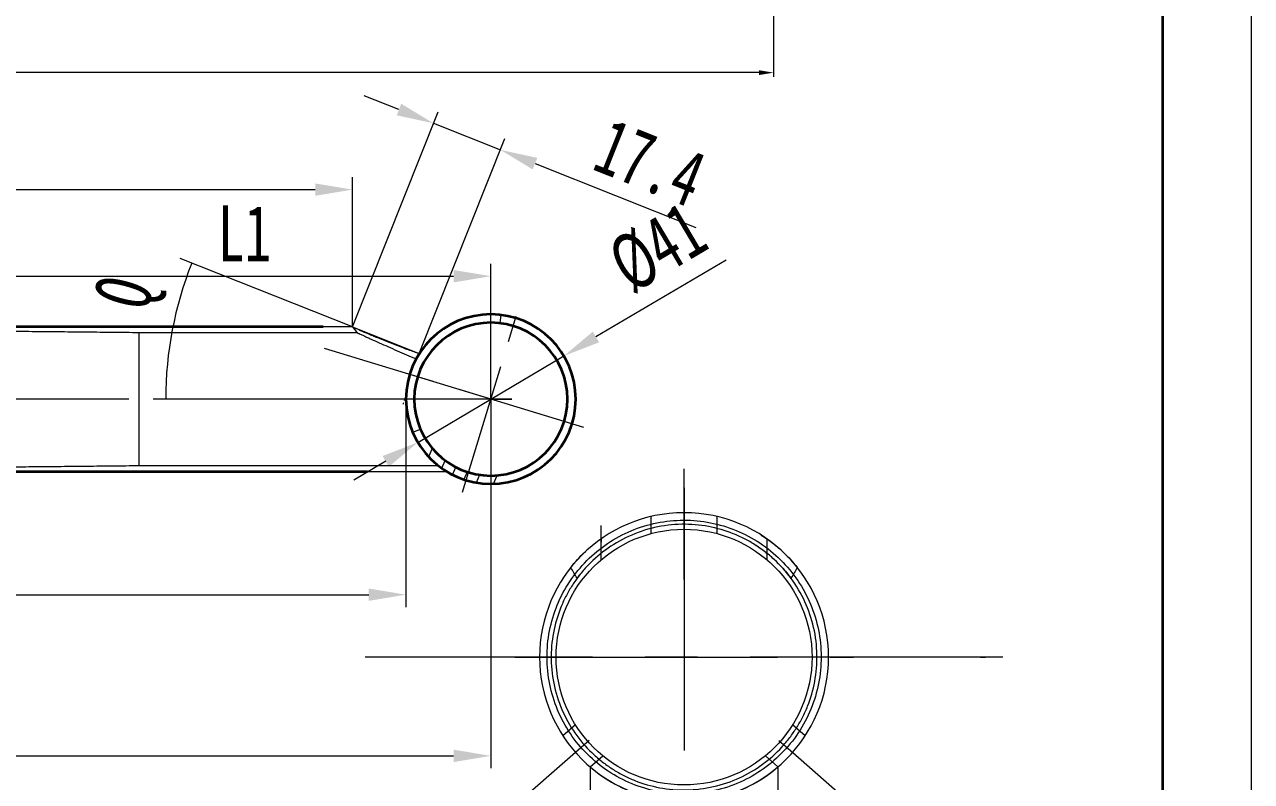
# Model space of a CAD drawing. Header units: millimetres. Extents: x 4148 to 5056, y 302 to 1586.
# Drawn here: x 4759.8 to 5056.1, y 755.2 to 938.1 of the extents above; entities that cross this region are included whole.
import ezdxf
from ezdxf.lldxf.tags import DXFTag

# ---------------------------------------------------------------- set-up
doc = ezdxf.new("R2010")
doc.units = ezdxf.units.MM
doc.linetypes.add('CENTER', pattern=[50.79999999999998, 31.75, -6.349999999999997, 6.349999999999997, -6.349999999999997])
doc.layers.get('Defpoints').update_dxf_attribs({"lineweight": 9})
doc.layers.add('1', color=7, linetype='Continuous', lineweight=5, true_color=0xffffff)
doc.layers.add('61', color=7, linetype='Continuous', true_color=0xffffff)
doc.layers.add('CON', color=2, linetype='Continuous', lineweight=35)
doc.layers.add('标注', color=3, linetype='Continuous', lineweight=9)
doc.styles.add('GB', font='', dxfattribs={"width": 0.7})
doc.styles.get("Standard").update_dxf_attribs({"font": 'SimSun.ttf'})
doc.styles.get('GB').set_extended_font_data('MingLiU')
tags = doc.linetypes.add('DASHED', pattern=[25.72, 12.86, -12.86]).pattern_tags.tags
tags[6:7] = [DXFTag(74, 4), DXFTag(75, 0), DXFTag(340, '0'), DXFTag(46, 0.0), DXFTag(50, 0.0), DXFTag(44, 0.0), DXFTag(45, 0.0)]
tags[4:5] = [DXFTag(74, 4), DXFTag(75, 0), DXFTag(340, '0'), DXFTag(46, 0.0), DXFTag(50, 0.0), DXFTag(44, 0.0), DXFTag(45, 0.0)]
doc.dimstyles.new('31', dxfattribs={"dimscale": 3, "dimtxt": 4.5, "dimasz": 3, "dimexe": 1, "dimexo": 0, "dimgap": 1, "dimtad": 1, "dimdec": 1, "dimdsep": 46, "dimtxsty": 'GB', "dimcen": 0, "dimclrd": 256, "dimclre": 256, "dimclrt": 256, "dimadec": 1, "dimazin": 0, "dimtp": 30, "dimtm": 30, "dimtfac": 1, "dimtdec": 1, "dimtmove": 0, "dimatfit": 3, "dimfxl": 1, "dimtolj": 1, "dimlwd": -1, "dimlwe": -1, "dimarcsym": 0})
doc.dimstyles.new('AM_ISO', dxfattribs={"dimtxt": 3.5, "dimasz": 3.5, "dimexe": 1, "dimexo": 1, "dimgap": 1.5, "dimtad": 1, "dimdsep": 46, "dimtxsty": 'Standard', "dimcen": 0, "dimclrd": 256, "dimclre": 256, "dimclrt": 3, "dimadec": 0, "dimazin": 2, "dimtp": 0.1, "dimtm": 0.1, "dimtfac": 0.71, "dimtmove": 0, "dimatfit": 3, "dimfxl": 1, "dimlwd": -1, "dimlwe": -1, "dimarcsym": 1})

# ---------------------------------------------------------------- blocks, each defined once
blk = doc.blocks.new('*D5')
at = {"layer": 'Defpoints', "color": 0, "transparency": 16777216}
for p in [(4467.395451714047, 830.1235944281351), (4851.895451714046, 830.1235944281348), (4851.895451714046, 800.3120264565238)]:
    blk.add_point(p, dxfattribs=at)
at = {"layer": '标注', "transparency": 16777216}
for p, q in [((4467.395451714047, 830.1235944281351), (4467.395451714047, 797.3120264565237)), ((4851.895451714046, 830.1235944281348), (4851.895451714046, 797.3120264565237)), ((4476.395451714047, 800.3120264565238), (4842.895451714047, 800.3120264565238))]:
    blk.add_line(p, q, dxfattribs=at)
for points in [[(4476.395451714047, 801.812026456524), (4476.395451714047, 798.812026456524), (4467.395451714047, 800.3120264565238)], [(4842.895451714047, 798.8120264565237), (4842.895451714047, 801.8120264565235), (4851.895451714046, 800.3120264565238)]]:
    blk.add_solid(points, dxfattribs=at)
at = {"layer": '标注', "transparency": 16777216, "insert": (4659.53931450857, 810.8272880844307), "char_height": 13.5, "attachment_point": 5, "style": 'GB'}
blk.add_mtext('\\A1;C3', dxfattribs=at)
blk = doc.blocks.new('*D11')
at = {"layer": 'Defpoints', "color": 0, "transparency": 16777216}
for p in [(4872.39545171405, 877.2972371675919), (4722.395451714048, 847.5735944281346), (4872.39545171405, 847.5735944281336)]:
    blk.add_point(p, dxfattribs=at)
at = {"layer": '标注', "transparency": 16777216}
for p, q in [((4722.395451714048, 847.5735944281346), (4722.395451714048, 880.2972371675929)), ((4872.39545171405, 847.5735944281336), (4872.39545171405, 880.297237167592)), ((4731.39545171405, 877.297237167593), (4863.39545171405, 877.297237167593))]:
    blk.add_line(p, q, dxfattribs=at)
for points in [[(4731.39545171405, 878.7972371675929), (4731.39545171405, 875.7972371675929), (4722.395451714048, 877.297237167593)], [(4863.39545171405, 875.797237167592), (4863.39545171405, 878.797237167592), (4872.39545171405, 877.2972371675919)]]:
    blk.add_solid(points, dxfattribs=at)
at = {"layer": '标注', "transparency": 16777216, "insert": (4812.889239365586, 887.6457110048018), "char_height": 13.5, "attachment_point": 5, "style": 'GB'}
blk.add_mtext('\\A1;L1', dxfattribs=at)
blk = doc.blocks.new('*D12')
at = {"layer": 'Defpoints', "color": 0, "transparency": 16777216}
for p in [(4467.395451714047, 847.5735944281352), (4872.395451714044, 847.5735944281352), (4872.395451714044, 761.3600637997596)]:
    blk.add_point(p, dxfattribs=at)
at = {"layer": '标注', "transparency": 16777216}
for p, q in [((4467.395451714047, 847.5735944281352), (4467.395451714047, 758.3600637997597)), ((4872.395451714044, 847.5735944281352), (4872.395451714044, 758.3600637997597)), ((4476.395451714047, 761.3600637997596), (4863.395451714044, 761.3600637997596))]:
    blk.add_line(p, q, dxfattribs=at)
for points in [[(4476.395451714047, 762.8600637997597), (4476.395451714047, 759.8600637997597), (4467.395451714047, 761.3600637997596)], [(4863.395451714044, 759.8600637997597), (4863.395451714044, 762.8600637997597), (4872.395451714044, 761.3600637997596)]]:
    blk.add_solid(points, dxfattribs=at)
at = {"layer": '标注', "transparency": 16777216, "insert": (4657.819055022256, 771.8753254276667), "char_height": 13.5, "attachment_point": 5, "style": 'GB'}
blk.add_mtext('\\A1;C7', dxfattribs=at)
blk = doc.blocks.new('*D13')
at = {"layer": 'Defpoints', "color": 0, "transparency": 16777216}
for p in [(4838.972115951353, 898.2162918581762), (4467.395451714047, 865.023594428135), (4838.971242496624, 865.013819414178)]:
    blk.add_point(p, dxfattribs=at)
at = {"layer": '标注', "transparency": 16777216}
for p, q in [((4467.395451714047, 865.023594428135), (4467.396404089532, 901.2260668710952)), ((4838.971242496624, 865.013819414178), (4838.972194872108, 901.2162918571382)), ((4476.396325165662, 898.225830109869), (4829.972115954467, 898.2165286204407))]:
    blk.add_line(p, q, dxfattribs=at)
for points in [[(4476.396364626039, 899.72583010935), (4476.396285705283, 896.7258301103882), (4467.396325168777, 898.2260668721332)], [(4829.972076494088, 896.7165286209597), (4829.972155414845, 899.7165286199216), (4838.972115951353, 898.2162918581762)]]:
    blk.add_solid(points, dxfattribs=at)
at = {"layer": '标注', "transparency": 16777216, "insert": (4677.252739813908, 908.7358078281316), "char_height": 13.5, "attachment_point": 5, "rotation": 359.9984927246118, "style": 'GB'}
blk.add_mtext('\\A1;C4', dxfattribs=at)
blk = doc.blocks.new('*D14')
at = {"layer": 'Defpoints', "color": 0, "transparency": 16777216}
for p in [(4890.035861342289, 858.01705880294), (4854.755042085805, 837.1301300533291)]:
    blk.add_point(p, dxfattribs=at)
at = {"layer": '标注', "transparency": 16777216}
for p, q in [((4929.189088057756, 881.1965278163485), (4897.78043142298, 862.601994382123)), ((4854.755042085805, 837.1301300533291), (4890.035861342289, 858.01705880294)), ((4847.010472005114, 832.5451944741462), (4839.265901924423, 827.9602588949632))]:
    blk.add_line(p, q, dxfattribs=at)
for points in [[(4897.016275493116, 863.892756062238), (4898.544587352843, 861.3112327020077), (4890.035861342289, 858.01705880294)], [(4847.774627934978, 831.2544327940312), (4846.246316075251, 833.8359561542613), (4854.755042085805, 837.1301300533291)]]:
    blk.add_solid(points, dxfattribs=at)
at = {"layer": '标注', "transparency": 16777216, "insert": (4912.718955799658, 884.1331834593335), "char_height": 13.5, "attachment_point": 5, "rotation": 30.6263549508652, "style": 'GB'}
blk.add_mtext('\\A1;%%c41', dxfattribs=at)
blk = doc.blocks.new('*D15')
at = {"layer": 'Defpoints', "color": 0, "transparency": 16777216}
for p in [(4874.699998978099, 907.819446815214), (4838.976345851005, 865.0235944281346), (4855.114482271908, 858.6016538739239)]:
    blk.add_point(p, dxfattribs=at)
at = {"layer": '标注', "transparency": 16777216}
for p, q in [((4850.199633113561, 917.569016965996), (4841.837403669924, 920.8966465625673)), ((4838.976345851005, 865.0235944281346), (4859.671072422719, 917.0287971839703)), ((4858.561862557196, 914.2413873694247), (4874.699998978099, 907.819446815214)), ((4855.114482271908, 858.6016538739239), (4875.809208843623, 910.6068566297594)), ((4883.062228421736, 904.4918172186426), (4921.875694648957, 889.0465535083164))]:
    blk.add_line(p, q, dxfattribs=at)
for points in [[(4849.645028180797, 916.1753120587233), (4850.754238046322, 918.9627218732686), (4858.561862557196, 914.2413873694247)], [(4883.616833354498, 905.8855221259151), (4882.507623488974, 903.0981123113695), (4874.699998978099, 907.819446815214)]]:
    blk.add_solid(points, dxfattribs=at)
at = {"layer": '标注', "transparency": 16777216, "insert": (4910.834007377573, 904.704878097594), "char_height": 13.5, "attachment_point": 5, "rotation": 338.30062500903216, "style": 'GB'}
blk.add_mtext('\\A1;17.4', dxfattribs=at)
blk = doc.blocks.new('*D39')
at = {"layer": 'Defpoints', "color": 0, "transparency": 16777216}
for p in [(4465.663178402187, 972.2492753797624), (4940.663178402187, 972.2492753797624), (4465.663178402187, 926.4892753797639)]:
    blk.add_point(p, dxfattribs=at)
at = {"layer": '标注', "transparency": 16777216}
for p, q in [((4465.663178402187, 971.2492753797624), (4465.663178402187, 925.4892753797639)), ((4940.663178402187, 971.2492753797624), (4940.663178402187, 925.4892753797639)), ((4937.163178402187, 926.4892753797639), (4469.163178402186, 926.4892753797639))]:
    blk.add_line(p, q, dxfattribs=at)
for points in [[(4469.163178402186, 927.0726087130975), (4469.163178402186, 925.9059420464303), (4465.663178402187, 926.4892753797639)], [(4937.163178402187, 925.9059420464303), (4937.163178402187, 927.0726087130975), (4940.663178402187, 926.4892753797639)]]:
    blk.add_solid(points, dxfattribs=at)
at = {"layer": '标注', "color": 3, "transparency": 16777216, "insert": (4703.163178402187, 935.489275379764), "char_height": 15, "attachment_point": 5}
blk.add_mtext('C', dxfattribs=at)
blk = doc.blocks.new('*D46')
at = {"layer": 'Defpoints', "color": 0, "transparency": 16777216}
for p in [(4838.976345851005, 865.0235944281346), (4794.569331617288, 858.7750569749963), (4855.114482271908, 858.6016538739239), (4816.042366604254, 847.5735944281346), (4872.395451714044, 847.5735944281167)]:
    blk.add_point(p, dxfattribs=at)
at = {"layer": '标注', "transparency": 16777216}
for p, q in [((4838.976345851005, 865.0235944281346), (4797.378389228554, 881.5769062628266)), ((4816.042366604254, 847.5735944281346), (4790.861344444071, 847.5735944281424))]:
    blk.add_line(p, q, dxfattribs=at)
blk.add_arc((4882.827651880371, 847.5735944281136), 88.9663074363009, 158.3006250090318, 179.9999999999818, dxfattribs=at)
at = {"layer": '标注', "transparency": 16777216, "insert": (4785.325424545283, 872.9761483071628), "char_height": 13.5, "attachment_point": 5, "rotation": 75.39717921309423, "style": 'GB'}
blk.add_mtext('Q', dxfattribs=at)
blk = doc.blocks.new('*D50')
at = {"layer": 'Defpoints', "color": 0, "transparency": 16777216}
for p in [(4809.161539488468, 723.3957912637198), (4832.080931087303, 723.3957912637205), (4807.505235228774, 721.9423333389743), (4833.737235346998, 721.9423333389743), (4837.985106151108, 651.6999835434184)]:
    blk.add_point(p, dxfattribs=at)
at = {"layer": '标注', "transparency": 16777216}
for p, q in [((4807.505235228774, 721.9423333389743), (4755.548048023552, 676.3483037101297)), ((4833.737235346998, 721.9423333389743), (4885.694422552218, 676.3483037101249))]:
    blk.add_line(p, q, dxfattribs=at)
blk.add_arc((4820.621235287886, 733.4520267514587), 83.57571764600033, 227.4409301800436, 312.5590698199518, dxfattribs=at)
for points in [[(4765.16734573931, 672.9404306088696), (4763.022259268035, 670.8431456900393), (4757.802947747182, 678.3270475632789)], [(4878.220211307734, 670.8431456900346), (4876.075124836457, 672.9404306088651), (4883.439522828588, 678.327047563274)]]:
    blk.add_solid(points, dxfattribs=at)
at = {"layer": '标注', "transparency": 16777216, "insert": (4820.621235287885, 660.5681695705746), "char_height": 13.5, "attachment_point": 5, "style": 'GB'}
blk.add_mtext('96%%D', dxfattribs=at)
blk = doc.blocks.new('zw$EA0B')
at = {"layer": '1', "color": 5, "linetype": 'CENTER', "lineweight": 13}
for p, q in [((65.07318726433368, 104.025717645999, -3.614272591e-07), (65.07318726433368, 63.12571764599898, -3.614272591e-07)), ((44.62318726433387, 83.575717645999, -3.614272591e-07), (85.5231872643335, 83.575717645999, -3.614272591e-07))]:
    blk.add_line(p, q, dxfattribs=at)
at = {"layer": '1', "color": 2, "linetype": 'DASHED', "lineweight": 13}
for p, q in [((61.07318726433459, 100.5660186431298, -3.614272591e-07), (61.07318726433459, 98.50571627710045, -3.614272591e-07)), ((69.07318726433368, 98.5091503232693, -3.614272591e-07), (69.07318726433368, 100.5702860163876, -3.614272591e-07)), ((51.96406496106193, 75.39814993221376, -3.614272591e-07), (50.44326175194235, 74.06359834645582, -3.614272591e-07)), ((79.7028789062615, 74.06380357498097, -3.614272591e-07), (78.1820680414121, 75.39836187887681, -3.614272591e-07)), ((53.73814838284214, 70.30278218092144, -3.614272591e-07), (55.25875080461172, 71.63715756960481, -3.614272591e-07)), ((74.88774097169606, 71.63705468119586, -3.614272591e-07), (76.40832096425493, 70.30269897483436, -3.614272591e-07))]:
    blk.add_line(p, q, dxfattribs=at)
at = {"layer": '1', "color": 3, "linetype": 'Continuous', "lineweight": 18}
for p, q in [((53.61349146491646, 73.51948215826155, -3.614272591e-07), (51.95718720522108, 72.06602423351569, -3.614272591e-07)), ((76.53288306375087, 73.51948215826224, -3.614272591e-07), (78.18918732344626, 72.06602423351616, -3.614272591e-07))]:
    blk.add_line(p, q, dxfattribs=at)
at = {"layer": '1', "color": 155, "linetype": 'Continuous', "lineweight": 18}
blk.add_line((65.07318726433459, 64.33159541978944, -3.614272591e-07), (65.07318726433459, 65.61583234847261, -3.614272591e-07), dxfattribs=at)
at = {"layer": '1', "color": 155, "linetype": 'Continuous', "lineweight": 18, "extrusion": (0, 0, -1)}
blk.add_circle((-65.07318726433368, 83.575717645999, 3.614272591e-07), 17.45, dxfattribs=at)
at = {"layer": '1', "color": 155, "linetype": 'Continuous', "lineweight": 18}
blk.add_circle((65.07318726433459, 83.57571764599857, -3.614272591e-07), 15.45, dxfattribs=at)
at = {"layer": '1', "color": 5, "linetype": 'CENTER', "lineweight": 13}
for points, knots in [([(65.07318726433459, 92.9715171930882, -3.614272591e-07), (65.07318726433459, 95.97151719308815, -3.614272591e-07), (65.07318726433459, 106.3269390367893, -3.614272591e-07)], [0, 0, 0.2246278728675947, 1, 1]), ([(103.5731872643337, 83.5757176459988, -3.614272591e-07), (100.5731872643337, 83.5757176459988, -3.614272591e-07), (26.57318726433369, 83.5757176459988, -3.614272591e-07)], [0, 0, 0.038961038961039, 1, 1])]:
    blk.add_open_spline(points, degree=1, knots=knots, dxfattribs=at)
at = {"layer": '1', "color": 2, "linetype": 'DASHED', "lineweight": 13}
for points, knots in [([(73.8810086179974, 97.58731223769155, -3.614272591e-07), (72.96395189644954, 98.16378279724995, -3.614272591e-07), (71.99014186046315, 98.64991913236872, -3.614272591e-07), (69.96634273868855, 99.42288902894212, -3.614272591e-07), (68.9164036953225, 99.70970347719276, -3.614272591e-07), (66.7806923601629, 100.0729973515838, -3.614272591e-07), (65.69497287804097, 100.1494677945675, -3.614272591e-07), (63.52942351838374, 100.089124466921, -3.614272591e-07), (62.44964718832396, 99.95231218839876, -3.614272591e-07), (60.33748065160853, 99.47065061895546, -3.614272591e-07), (59.30514267243143, 99.1258132380658, -3.614272591e-07), (57.32752833414544, 98.24134341082029, -3.614272591e-07), (56.38230087544889, 97.70173283472376, -3.614272591e-07), (54.61523734555431, 96.44844442912066, -3.614272591e-07), (53.79344496848625, 95.73479758963958, -3.614272591e-07), (52.30483950745656, 94.16085377625404, -3.614272591e-07), (51.63806323219978, 93.30059572121195, -3.614272591e-07), (50.48512211308298, 91.46648227811443, -3.614272591e-07), (49.99898577796464, 90.49267224212826, -3.614272591e-07), (49.22601588139059, 88.46887312035436, -3.614272591e-07), (48.93920143313971, 87.4189340769883, -3.614272591e-07), (48.57590755874935, 85.28322274182825, -3.614272591e-07), (48.49943711576543, 84.19750325970585, -3.614272591e-07), (48.55978044341189, 82.03195390004905, -3.614272591e-07), (48.69659272193439, 80.95217756999025, -3.614272591e-07), (49.17825429137792, 78.84001103327432, -3.614272591e-07), (49.52309167226758, 77.80767305409722, -3.614272591e-07), (50.40756149951267, 75.83005871581169, -3.614272591e-07), (50.94717207560916, 74.88483125711444, -3.614272591e-07), (52.20046048121275, 73.11776772722033, -3.614272591e-07), (52.91410732069289, 72.29597535015138, -3.614272591e-07), (54.48805113407889, 70.80736988912213, -3.614272591e-07), (55.3483091891212, 70.14059361386535, -3.614272591e-07), (57.18242263221872, 68.98765249474854, -3.614272591e-07), (58.15623266820421, 68.50151615962977, -3.614272591e-07), (60.18003178997878, 67.72854626305639, -3.614272591e-07), (61.22997083334485, 67.44173181480572, -3.614272591e-07), (63.36568216850445, 67.07843794041469, -3.614272591e-07), (64.4514016506273, 67.00196749743122, -3.614272591e-07), (66.61695101028363, 67.06231082507747, -3.614272591e-07), (67.69672734034339, 67.19912310359973, -3.614272591e-07), (69.80889387705884, 67.68078467304304, -3.614272591e-07), (70.84123185623594, 68.02562205393268, -3.614272591e-07), (72.81884619452194, 68.91009188117846, -3.614272591e-07), (73.76407365321847, 69.44970245727495, -3.614272591e-07), (75.53113718311306, 70.70299086287787, -3.614272591e-07), (76.35292956018111, 71.4166377023589, -3.614272591e-07), (77.84153502121077, 72.99058151574468, -3.614272591e-07), (78.50831129646758, 73.85083957078676, -3.614272591e-07), (79.66125241558437, 75.68495301388405, -3.614272591e-07), (80.14738875070269, 76.65876304987023, -3.614272591e-07), (80.92035864727676, 78.68256217164412, -3.614272591e-07), (81.20717309552764, 79.73250121501043, -3.614272591e-07), (81.57046696991802, 81.86821255017028, -3.614272591e-07), (81.64693741290193, 82.95393203229266, -3.614272591e-07), (81.58659408525546, 85.11948139194942, -3.614272591e-07), (81.44978180673294, 86.19925772200828, -3.614272591e-07), (80.96812023728944, 88.31142425872419, -3.614272591e-07), (80.62328285639978, 89.34376223790129, -3.614272591e-07), (79.7388130291547, 91.32137657618703, -3.614272591e-07), (79.1992024530582, 92.26660403488407, -3.614272591e-07), (77.9459140474546, 94.03366756477816, -3.614272591e-07), (77.23226720797447, 94.85545994184713, -3.614272591e-07), (75.65832339458848, 96.34406540287658, -3.614272591e-07), (74.79806533954707, 97.01084167813316, -3.614272591e-07), (73.8810086179974, 97.58731223769155, -3.614272591e-07)], [0, 0, 0, 0, 0.03125, 0.03125, 0.0625, 0.0625, 0.09375, 0.09375, 0.125, 0.125, 0.15625, 0.15625, 0.1875, 0.1875, 0.21875, 0.21875, 0.25, 0.25, 0.2812500000000001, 0.2812500000000001, 0.3125000000000002, 0.3125000000000002, 0.3437500000000003, 0.3437500000000003, 0.3750000000000003, 0.3750000000000003, 0.4062500000000004, 0.4062500000000004, 0.4375000000000007, 0.4375000000000007, 0.4687500000000007, 0.4687500000000007, 0.5000000000000006, 0.5000000000000006, 0.5312500000000006, 0.5312500000000006, 0.5625000000000006, 0.5625000000000006, 0.5937500000000006, 0.5937500000000006, 0.6250000000000007, 0.6250000000000007, 0.6562500000000007, 0.6562500000000007, 0.6875000000000007, 0.6875000000000007, 0.7187500000000007, 0.7187500000000007, 0.7500000000000007, 0.7500000000000007, 0.7812500000000007, 0.7812500000000007, 0.8125000000000006, 0.8125000000000006, 0.8437500000000003, 0.8437500000000003, 0.8750000000000003, 0.8750000000000003, 0.9062500000000003, 0.9062500000000003, 0.9375, 0.9375, 0.96875, 0.96875, 1, 1, 1, 1]), ([(73.61491129613478, 97.16400122283702, -3.614272591e-07), (74.01525994037911, 96.91233826509074, -3.614272591e-07), (74.80859941760536, 96.36403163918885, -3.614272591e-07), (76.33788855675901, 95.086226534504, -3.614272591e-07), (78.08947175779485, 93.14685603341194, -3.614272591e-07), (79.75628687226707, 90.33316315533988, -3.614272591e-07), (80.83456287106674, 87.16996496474029, -3.614272591e-07), (81.23425591613704, 83.85202171743754, -3.614272591e-07), (80.9520717814894, 80.59387617862284, -3.614272591e-07), (80.21444838970001, 78.08686333809987, -3.614272591e-07), (79.39032849533304, 76.2723833695145, -3.614272591e-07), (78.67924882354326, 75.02281820573717, -3.614272591e-07), (77.86150125752374, 73.84030549272757, -3.614272591e-07), (76.58369615283755, 72.31101635357459, -3.614272591e-07), (74.64432565174594, 70.55943315253808, -3.614272591e-07), (71.83063277367455, 68.89261803806608, -3.614272591e-07), (68.66743458307519, 67.81434203926642, -3.614272591e-07), (65.34949133577175, 67.41464899419589, -3.614272591e-07), (62.09134579695728, 67.69683312884399, -3.614272591e-07), (59.58433295643499, 68.43445652063222, -3.614272591e-07), (57.76985298784802, 69.25857641499942, -3.614272591e-07), (56.5202878240716, 69.96965608679032, -3.614272591e-07), (55.337775111062, 70.78740365280987, -3.614272591e-07), (53.80848597190833, 72.06520875749493, -3.614272591e-07), (52.05690277087249, 74.00457925858677, -3.614272591e-07), (50.39008765640028, 76.81827213665883, -3.614272591e-07), (49.31181165760063, 79.98147032725842, -3.614272591e-07), (48.91211861252941, 83.29941357456119, -3.614272591e-07), (49.19430274717797, 86.55755911337587, -3.614272591e-07), (49.93192613896646, 89.06457195389885, -3.614272591e-07), (50.75604603333431, 90.87905192248444, -3.614272591e-07), (51.46712570512409, 92.12861708626156, -3.614272591e-07), (52.28487327114361, 93.31112979927116, -3.614272591e-07), (53.5626783758289, 94.84041893842414, -3.614272591e-07), (55.50204887692143, 96.59200213946087, -3.614272591e-07), (58.3157417549928, 98.25881725393266, -3.614272591e-07), (61.47893994559217, 99.33709325273254, -3.614272591e-07), (64.79688319289471, 99.73678629780287, -3.614272591e-07), (68.05502873171008, 99.45460216315475, -3.614272591e-07), (70.56204157223237, 98.71697877136648, -3.614272591e-07), (72.37652154081934, 97.8928588769993, -3.614272591e-07), (73.21456265188954, 97.41566418058324, -3.614272591e-07), (73.61491129613478, 97.16400122283702, -3.614272591e-07)], [0, 0, 0, 0, 0.015625, 0.03125, 0.0625, 0.09375, 0.125, 0.15625, 0.1875, 0.21875, 0.234375, 0.25, 0.265625, 0.28125, 0.3125, 0.34375, 0.375, 0.40625, 0.4375, 0.46875, 0.484375, 0.5, 0.515625, 0.53125, 0.5625, 0.59375, 0.625, 0.65625, 0.6875, 0.71875, 0.734375, 0.75, 0.765625, 0.78125, 0.8125, 0.84375, 0.875, 0.90625, 0.9375, 0.96875, 0.984375, 1, 1, 1, 1]), ([(74.35912079579613, 98.34981600486047, -3.614272591e-07), (74.37060091530837, 98.34259946091517, -3.614272591e-07), (74.38205704703705, 98.33537977751163, -3.614272591e-07), (74.90729309201468, 98.00354593457678, -3.614272591e-07), (75.37247889506943, 97.67256585789823, -3.614272591e-07), (76.18690882638748, 97.0378164951451, -3.614272591e-07), (76.54359625667712, 96.73366002365265, -3.614272591e-07), (76.8723010512549, 96.43197835901951, -3.614272591e-07)], [0, 0, 0, 0, 0.0115498417125361, 0.0115498417125361, 0.5306322252519655, 0.5306322252519655, 1, 1, 1, 1]), ([(51.40567786961128, 94.42475847665287, -3.614272591e-07), (51.87896584981809, 95.02100177749936, -3.614272591e-07), (52.45671487056552, 95.66954014285967, -3.614272591e-07), (53.19237969201732, 96.35658413968599, -3.614272591e-07), (53.22217739189818, 96.38422202787432, -3.614272591e-07), (53.25220836400603, 96.41188108976463, -3.614272591e-07)], [0, 0, 0, 0, 0.9598064313120088, 0.9598064313120088, 1, 1, 1, 1]), ([(73.47471176185446, 97.25118854542916, -3.614272591e-07), (73.56587983611006, 97.19514839411978, -3.614272591e-07), (73.65555717233745, 97.1387717189591, -3.614272591e-07), (74.23362640264348, 96.7676694635577, -3.614272591e-07), (74.6803661356962, 96.4436915604856, -3.614272591e-07), (75.13505030081431, 96.0802847556615, -3.614272591e-07), (75.17596019071243, 96.04725316260286, -3.614272591e-07), (75.216540653636, 96.01415950987663, -3.614272591e-07)], [0, 0, 0, 0, 0.140841063721051, 0.140841063721051, 0.9220853000906496, 0.9220853000906496, 1, 1, 1, 1])]:
    blk.add_open_spline(points, degree=3, knots=knots, dxfattribs=at)
at = {"layer": '1', "color": 155, "linetype": 'Continuous', "lineweight": 18}
blk.add_rational_spline([(55.0731872643335, 97.82309172663747, -3.614272591e-07), (55.0731872643335, 98.69581253441406, -3.614272591e-07), (55.07318726433368, 99.4628927266376, -3.614272591e-07)], [0.9798612519281096, 0.9881488853641988, 1], degree=2, dxfattribs=at)
blk.add_rational_spline([(55.0731872643335, 97.82309172663747, -3.614272591e-07), (55.0731872643335, 98.69581253441406, -3.614272591e-07), (55.07318726433368, 99.4628927266376, -3.614272591e-07)], [0.9798612519281096, 0.9881488853641988, 1], degree=2, dxfattribs=at)
blk.add_rational_spline([(55.0731872643335, 97.82309172663747, -3.614272591e-07), (55.0731872643335, 98.69581253441406, -3.614272591e-07), (55.07318726433368, 99.4628927266376, -3.614272591e-07)], [0.9798612519281096, 0.9881488853641988, 1], degree=2, dxfattribs=at)
blk.add_rational_spline([(55.0731872643335, 97.82309172663747, -3.614272591e-07), (55.0731872643335, 98.69581253441406, -3.614272591e-07), (55.07318726433368, 99.4628927266376, -3.614272591e-07)], [0.9798612519281096, 0.9881488853641988, 1], degree=2, dxfattribs=at)
at = {"layer": '1', "color": 2, "linetype": 'DASHED', "lineweight": 13}
for points in [[(55.07318726433368, 97.16716034463232, -3.614272591e-07), (55.07318726433368, 97.40311987084758, -3.614272591e-07), (55.08593883185675, 97.63032231227022, -3.614272591e-07), (55.11258794273543, 97.84893105572884, -3.614272591e-07)], [(55.07318726433368, 97.16716034463232, -3.614272591e-07), (55.07318726433368, 97.40311987084758, -3.614272591e-07), (55.08593883185675, 97.63032231227022, -3.614272591e-07), (55.11258794273543, 97.84893105572884, -3.614272591e-07)], [(55.07318726433368, 97.16716034463232, -3.614272591e-07), (55.07318726433368, 97.40311987084758, -3.614272591e-07), (55.08593883185675, 97.63032231227022, -3.614272591e-07), (55.11258794273543, 97.84893105572884, -3.614272591e-07)], [(55.07318726433368, 97.16716034463232, -3.614272591e-07), (55.07318726433368, 97.40311987084758, -3.614272591e-07), (55.08593883185675, 97.63032231227022, -3.614272591e-07), (55.11258794273543, 97.84893105572884, -3.614272591e-07)], [(75.03104818649535, 97.87094664839329, -3.614272591e-07), (75.05953753891026, 97.64576466323228, -3.614272591e-07), (75.07318726433274, 97.41124123705596, -3.614272591e-07), (75.07318726433274, 97.16716034463232, -3.614272591e-07)], [(75.03104818649535, 97.87094664839329, -3.614272591e-07), (75.05953753891026, 97.64576466323228, -3.614272591e-07), (75.07318726433274, 97.41124123705596, -3.614272591e-07), (75.07318726433274, 97.16716034463232, -3.614272591e-07)], [(75.03104818649535, 97.87094664839329, -3.614272591e-07), (75.05953753891026, 97.64576466323228, -3.614272591e-07), (75.07318726433274, 97.41124123705596, -3.614272591e-07), (75.07318726433274, 97.16716034463232, -3.614272591e-07)], [(75.03104818649535, 97.87094664839329, -3.614272591e-07), (75.05953753891026, 97.64576466323228, -3.614272591e-07), (75.07318726433274, 97.41124123705596, -3.614272591e-07), (75.07318726433274, 97.16716034463232, -3.614272591e-07)], [(77.0484211345183, 96.2680924773888, -3.614272591e-07), (77.72915676905814, 95.62589475395723, -3.614272591e-07), (78.28459772712813, 94.99934719231418, -3.614272591e-07), (78.74069665905608, 94.4247584766531, -3.614272591e-07)], [(52.15306914384564, 93.09795728552945, -3.614272591e-07), (51.88181836530112, 93.53666576547629, -3.614272591e-07), (51.63213042250028, 93.97912650017292, -3.614272591e-07), (51.40567786960946, 94.42475847665764, -3.614272591e-07)], [(52.15306914384564, 93.09795728552945, -3.614272591e-07), (52.27845126227386, 93.26808026516687, -3.614272591e-07), (52.4094470558839, 93.43893582036026, -3.614272591e-07), (52.54659693998383, 93.61025664133741, -3.614272591e-07)], [(76.85061238740582, 94.47992522609275, -3.614272591e-07), (77.27930167203613, 94.017152734227, -3.614272591e-07), (77.65661565240859, 93.55479005569828, -3.614272591e-07), (77.99330538482172, 93.09795728552922, -3.614272591e-07)], [(78.74069665905608, 94.4247584766531, -3.614272591e-07), (78.5161254256818, 93.98282871559604, -3.614272591e-07), (78.26676562388182, 93.54023924485728, -3.614272591e-07), (77.99330538482172, 93.09795728552922, -3.614272591e-07)]]:
    blk.add_open_spline(points, degree=3, dxfattribs=at)
for points, weights in [([(55.07318726433359, 95.29880072663781, -3.614272591e-07), (55.07318726433346, 96.64403369463251, -3.614272591e-07), (55.07318726433354, 97.82309172663723, -3.614272591e-07)], [0.964157491519728, 0.968882846470217, 0.9798612519281092]), ([(55.07318726433359, 95.29880072663781, -3.614272591e-07), (55.07318726433346, 96.64403369463251, -3.614272591e-07), (55.07318726433354, 97.82309172663723, -3.614272591e-07)], [0.964157491519728, 0.968882846470217, 0.9798612519281092]), ([(55.07318726433359, 95.29880072663781, -3.614272591e-07), (55.07318726433346, 96.64403369463251, -3.614272591e-07), (55.07318726433354, 97.82309172663723, -3.614272591e-07)], [0.964157491519728, 0.968882846470217, 0.9798612519281092]), ([(55.07318726433359, 95.29880072663781, -3.614272591e-07), (55.07318726433346, 96.64403369463251, -3.614272591e-07), (55.07318726433354, 97.82309172663723, -3.614272591e-07)], [0.964157491519728, 0.968882846470217, 0.9798612519281092]), ([(75.07318726433341, 97.85634337251236, -3.614272591e-07), (75.07318726433473, 96.67481593495873, -3.614272591e-07), (75.07318726433314, 95.32529937251242, -3.614272591e-07)], [0.9801760392811951, 0.9690588578991864, 0.9642507752922226]), ([(75.07318726433341, 97.85634337251236, -3.614272591e-07), (75.07318726433473, 96.67481593495873, -3.614272591e-07), (75.07318726433314, 95.32529937251242, -3.614272591e-07)], [0.9801760392811951, 0.9690588578991864, 0.9642507752922226]), ([(75.07318726433341, 97.85634337251236, -3.614272591e-07), (75.07318726433473, 96.67481593495873, -3.614272591e-07), (75.07318726433314, 95.32529937251242, -3.614272591e-07)], [0.9801760392811951, 0.9690588578991864, 0.9642507752922226]), ([(75.07318726433341, 97.85634337251236, -3.614272591e-07), (75.07318726433473, 96.67481593495873, -3.614272591e-07), (75.07318726433314, 95.32529937251242, -3.614272591e-07)], [0.9801760392811951, 0.9690588578991864, 0.9642507752922226])]:
    blk.add_rational_spline(points, weights, degree=2, dxfattribs=at)
at = {"layer": '61', "color": 5, "linetype": 'Continuous', "lineweight": 18}
blk.add_point((65.07318726433368, 83.5757176459997, -3.614272591e-07), dxfattribs=at)
at = {"layer": '标注'}
for p, q in [((53.74144310409611, 70.30567340014545, -3.614272591e-07), (53.74144310409611, 21.34396229825234, -3.614272591e-07)), ((76.40493142457215, 70.30567340014557, -3.614272591e-07), (76.40493142457215, 21.34396229825234, -3.614272591e-07))]:
    blk.add_line(p, q, dxfattribs=at)
for centre, radius, start, end in [((65.07318726433459, 83.57571764599766, -3.614272591e-07), 17.44999999999896, 229.5048544682567, 310.4951455317432), ((65.07318726433368, 44.60512448788381, -3.614272591e-07), 12.16569767441852, 0, 180), ((65.07318726433459, 83.57571764599766, -3.614272591e-07), 60.30596377878595, 267.7282171732088, 272.2717828267913)]:
    blk.add_arc(centre, radius, start, end, dxfattribs=at)
for points in [[(62.85381188083102, 24.80735767671433, -3.614272591e-07), (62.51154179942839, 21.82694643136972, -3.614272591e-07), (53.74144310409611, 24.34396229825234, -3.614272591e-07)], [(67.63483272924077, 21.82694643136972, -3.614272591e-07), (67.29256264783635, 24.80735767671433, -3.614272591e-07), (76.40493142457215, 24.34396229825234, -3.614272591e-07)]]:
    blk.add_solid(points, dxfattribs=at)
at = {"layer": '标注', "insert": (65.07318726433459, 37.60266838413282, -3.614272591e-07), "char_height": 13.5, "attachment_point": 5, "style": 'GB'}
blk.add_mtext('\\A1;24', dxfattribs=at)
at = {"layer": '标注'}
dim = blk.add_angular_dim_2l(base=(82.43705812755704, 1.823674437959994, -3.614272591e-07), line1=((53.61349146491646, 73.51948215826155, -3.614272591e-07), (51.95718720522108, 72.06602423351569, -3.614272591e-07)), line2=((76.53288306375087, 73.51948215826224, -3.614272591e-07), (78.18918732344626, 72.06602423351616, -3.614272591e-07)), text='96%%D', dimstyle='31', override={"dimgap": 1, "dimtad": 1, "dimjust": 0, "dimlfac": 1, "dimpost": '<>', "dimse1": 0, "dimse2": 0, "dimsd1": 0, "dimsd2": 0, "dimadec": 1, "dimtofl": 1}, dxfattribs=at)
dim.commit()
dim.dimension.update_dxf_attribs({"geometry": '*D50', "text_midpoint": (65.07318726433277, 10.69186046511629, -3.614272591e-07), "insert": (-4755.548048023552, -649.8763091054584, -3.614272591e-07)})

msp = doc.modelspace()

# ---------------------------------------------------------------- linework, layer by layer
at = {"layer": '1', "color": 5, "linetype": 'CENTER', "lineweight": 13}
for p, q in [((4865.524716653062, 825.1004326630031, -3.614272591e-07), (4879.266186775031, 870.046756193266, -3.614272591e-07)), ((4865.524716653066, 825.1004326630035, -3.614272591e-07), (4879.266186775033, 870.0467561932657, -3.614272591e-07)), ((4894.868613479179, 840.7028593671503, -3.614272591e-07), (4849.922289948916, 854.4443294891188, -3.614272591e-07)), ((4894.868613479181, 840.7028593671507, -3.614272591e-07), (4849.922289948917, 854.4443294891191, -3.614272591e-07))]:
    msp.add_line(p, q, dxfattribs=at)
at = {"layer": '1', "color": 2, "linetype": 'DASHED', "lineweight": 13}
for p, q in [((4874.650034567312, 865.935698235698, -3.614272591e-07), (4874.893772391124, 867.9207835104183, -3.614272591e-07)), ((4840.106103209868, 863.6235944281347, -3.614272591e-07), (4787.137224341975, 863.6235944281347, -3.614272591e-07)), ((4838.976345851005, 865.0235944281346, -3.614272591e-07), (4831.897114134685, 865.0235944281346, -3.614272591e-07)), ((4838.971242496624, 865.013819414178, -3.614272591e-07), (4840.102650493325, 863.6166468961713, -3.614272591e-07)), ((4853.525102215503, 839.56360629293, -3.614272591e-07), (4855.366111924372, 840.3450685507419, -3.614272591e-07)), ((4858.211064212934, 835.6808439031635, -3.614272591e-07), (4857.353847898886, 833.6304067939227, -3.614272591e-07)), ((4858.215573794312, 835.6916306939107, -3.614272591e-07), (4858.211058707951, 835.6808307354025, -3.614272591e-07)), ((4860.529650806135, 830.8567535539197, -3.614272591e-07), (4861.322538368423, 832.7533181135617, -3.614272591e-07)), ((4787.395451714048, 831.5235944281349, -3.614272591e-07), (4859.628214379853, 831.5235944281349, -3.614272591e-07)), ((4842.623784341903, 830.1235944281348, -3.614272591e-07), (4861.633447711398, 830.1235944281348, -3.614272591e-07)), ((4863.125669261426, 829.2891438407894, -3.614272591e-07), (4863.899396582958, 831.1398776480055, -3.614272591e-07)), ((4866.667051526585, 829.9828175467034, -3.614272591e-07), (4865.893324205051, 828.1320837394876, -3.614272591e-07)), ((4869.625503199303, 829.2821378096567, -3.614272591e-07), (4868.832615637018, 827.3855732500148, -3.614272591e-07)), ((4873.037558588847, 827.0735938062705, -3.614272591e-07), (4873.041831276411, 827.0838139537366, -3.614272591e-07)), ((4873.041820012268, 827.0837870102242, -3.614272591e-07), (4873.899284484274, 829.1348177062589, -3.614272591e-07))]:
    msp.add_line(p, q, dxfattribs=at)
at = {"layer": '1', "color": 2, "linetype": 'Continuous', "lineweight": 35}
for p, q in [((4831.897114134685, 865.0235944281346, -3.614272591e-07), (4512.510454439838, 865.0235944281346, -3.614272591e-07)), ((4582.549906357399, 830.1235944281351, -3.614272591e-07), (4842.623784341903, 830.1235944281351, -3.614272591e-07))]:
    msp.add_line(p, q, dxfattribs=at)
at = {"layer": '1', "color": 3, "linetype": 'Continuous', "lineweight": 18}
msp.add_line((4872.395451714046, 847.5735944281355, -3.614272591e-07), (4832.230651963599, 859.8532060264906, -3.614272591e-07), dxfattribs=at)
at = {"layer": '1', "color": 2, "linetype": 'Continuous', "lineweight": 35, "extrusion": (0, 0, -1)}
for radius in [20.5, 18.5]:
    msp.add_circle((-4872.395451714046, 847.5735944281346, 3.614272591e-07), radius, dxfattribs=at)
at = {"layer": '1', "color": 2, "linetype": 'DASHED', "lineweight": 13}
for points, degree in [([(4873.144724117824, 868.0600092088123, -3.614272591e-07), (4872.770453345967, 868.07368867747, -3.614272591e-07), (4872.384589693368, 868.0774583237759, -3.614272591e-07), (4871.986482255818, 868.0695146070931, -3.614272591e-07)], 3), ([(4873.156108924966, 868.0594773870769, -3.614272591e-07), (4874.066060033816, 868.0256901749796, -3.614272591e-07), (4874.926784684607, 867.9337155140986, -3.614272591e-07), (4875.745062253599, 867.7981008609295, -3.614272591e-07)], 3), ([(4878.239954192803, 867.2228236858243, -3.614272591e-07), (4878.303438098796, 867.2039358964697, -3.614272591e-07), (4878.366641200067, 867.1847980281246, -3.614272591e-07), (4878.429566530775, 867.1654161957373, -3.614272591e-07)], 3), ([(4787.395451714047, 863.6235386993069, -3.614272591e-07), (4762.395451714048, 863.8735378312567, -3.614272591e-07), (4737.395451714048, 864.1235369632061, -3.614272591e-07)], 2), ([(4851.526374584792, 847.2826686898695, -3.614272591e-07), (4851.61721054626, 847.5144627172459, -3.614272591e-07), (4851.741025547241, 847.7289687330074, -3.614272591e-07), (4851.898520890456, 847.928315181617, -3.614272591e-07)], 3), ([(4851.268789278154, 846.3941950509743, -3.614272591e-07), (4851.285484213796, 846.5231585497386, -3.614272591e-07), (4851.311749471974, 846.6478024577707, -3.614272591e-07), (4851.347991031087, 846.7684324660559, -3.614272591e-07)], 3), ([(4852.843312364588, 841.4121135298977, -3.614272591e-07), (4852.717549157936, 841.8111961176903, -3.614272591e-07), (4852.604813047083, 842.2114949694492, -3.614272591e-07), (4852.504612039207, 842.6133023974388, -3.614272591e-07)], 3), ([(4737.395451714048, 831.0236518930627, -3.614272591e-07), (4762.395451714048, 831.2736510250131, -3.614272591e-07), (4787.395451714048, 831.5236501569632, -3.614272591e-07)], 2)]:
    msp.add_open_spline(points, degree=degree, dxfattribs=at)
for points, knots in [([(4882.497216585254, 865.411877600737, -3.614272591e-07), (4882.497359557012, 865.4117957902128, -3.614272591e-07), (4882.446867912577, 865.44071278294, -3.614272591e-07), (4882.233622534779, 865.5590119421772, -3.614272591e-07), (4882.070936715305, 865.6483604284247, -3.614272591e-07), (4881.833480113211, 865.7717798739588, -3.614272591e-07), (4881.816960015889, 865.7803392262579, -3.614272591e-07), (4881.800124532014, 865.7890319618479, -3.614272591e-07)], [0, 0, 0, 0, 0.4826512916837939, 0.4826512916837939, 0.9646918536189755, 0.9646918536189755, 1, 1, 1, 1]), ([(4787.395451714048, 863.622542004596, -3.614272591e-07), (4787.395451714048, 863.6119729210429, -3.614272591e-07), (4787.395451714048, 863.410733146865, -3.614272591e-07), (4787.395451714048, 862.7148555535017, -3.614272591e-07), (4787.395451714047, 861.8907356591346, -3.614272591e-07), (4787.395451714047, 861.4135409627188, -3.614272591e-07), (4787.395451714047, 861.1618780049726, -3.614272591e-07)], [0, 0, 0, 0, 0.3003353995870704, 0.6501676997935352, 0.8250838498967675, 1, 1, 1, 1]), ([(4838.963638345229, 865.0234593881211, -3.614272591e-07), (4838.961416064821, 865.0244227755566, -3.614272591e-07), (4838.971314844895, 865.0201309950235, -3.614272591e-07), (4839.014709995931, 865.0013216341246, -3.614272591e-07), (4839.04825552614, 864.9867828363557, -3.614272591e-07), (4839.137605557052, 864.9480768281308, -3.614272591e-07), (4839.193411682543, 864.9239089450627, -3.614272591e-07), (4839.326244899995, 864.8664219661673, -3.614272591e-07), (4839.403673275883, 864.8329294886965, -3.614272591e-07), (4839.836830844339, 864.6457247004702, -3.614272591e-07), (4840.319880252042, 864.4373942068368, -3.614272591e-07), (4841.181427963802, 864.0683642964466, -3.614272591e-07), (4841.4882171129, 863.9373188859488, -3.614272591e-07), (4842.128765877203, 863.6647288611085, -3.614272591e-07), (4842.463311537349, 863.5228466655719, -3.614272591e-07), (4843.156040509875, 863.230348213034, -3.614272591e-07), (4843.51425028106, 863.0797199240255, -3.614272591e-07), (4844.251043068707, 862.7714999200687, -3.614272591e-07), (4844.630787342875, 862.6134286086854, -3.614272591e-07), (4845.787018498254, 862.1350618050213, -3.614272591e-07), (4846.580082735005, 861.8107264952239, -3.614272591e-07), (4848.201279288678, 861.1586423483789, -3.614272591e-07), (4849.029516676413, 860.8308188292298, -3.614272591e-07), (4850.717135929528, 860.1783381477842, -3.614272591e-07), (4851.576540853365, 859.8536160220189, -3.614272591e-07), (4853.32590065956, 859.2152303380274, -3.614272591e-07), (4854.217158377352, 858.9011199325716, -3.614272591e-07), (4855.114482271908, 858.6016538739239, -3.614272591e-07)], [0, 0, 0, 0, 0.0310387354554534, 0.0310387354554534, 0.0622955504407616, 0.0622955504407616, 0.0935523654260698, 0.0935523654260698, 0.1248091804113777, 0.1248091804113777, 0.2498364403526096, 0.2498364403526096, 0.3123500703232255, 0.3123500703232255, 0.3748637002938413, 0.3748637002938413, 0.4373773302644572, 0.4373773302644572, 0.4998909602350734, 0.4998909602350734, 0.624918220176305, 0.624918220176305, 0.7499454801175367, 0.7499454801175367, 0.8749727400587682, 0.8749727400587682, 1, 1, 1, 1]), ([(4840.097043305185, 863.6235858247466, -3.614272591e-07), (4840.097042395683, 863.6235862406864, -3.614272591e-07), (4840.097041486179, 863.6235866566265, -3.614272591e-07), (4840.096065700003, 863.6240329104681, -3.614272591e-07), (4840.135631740348, 863.6059353476822, -3.614272591e-07), (4840.255240399065, 863.551251937463, -3.614272591e-07), (4840.305184573646, 863.5284209394326, -3.614272591e-07), (4840.42211841707, 863.4749813940986, -3.614272591e-07), (4840.489298961227, 863.4442855887371, -3.614272591e-07), (4840.714917919331, 863.3412319220392, -3.614272591e-07), (4840.898614291424, 863.257368567079, -3.614272591e-07), (4841.3157831631, 863.0671105403749, -3.614272591e-07), (4841.547144403119, 862.9616786884231, -3.614272591e-07), (4842.046180248602, 862.7345470414704, -3.614272591e-07), (4842.313915782848, 862.6128192448923, -3.614272591e-07), (4842.879760714205, 862.355934570417, -3.614272591e-07), (4843.179194190335, 862.2201790825002, -3.614272591e-07), (4844.103287211883, 861.80194681039, -3.614272591e-07), (4844.755129084937, 861.5078590425477, -3.614272591e-07), (4846.109635390969, 860.8996060750728, -3.614272591e-07), (4846.812580247682, 860.585305914595, -3.614272591e-07), (4848.259147023064, 859.9425665331132, -3.614272591e-07), (4849.002475894296, 859.6142722454571, -3.614272591e-07), (4851.251826759789, 858.6292423350286, -3.614272591e-07), (4852.788327137062, 857.9666922670799, -3.614272591e-07), (4854.356627582969, 857.3127331974529, -3.614272591e-07)], [0, 0, 0, 0, 9.5132722228e-06, 9.5132722228e-06, 0.0625089186927086, 0.0625089186927086, 0.0937586214029515, 0.0937586214029515, 0.1250083241131944, 0.1250083241131944, 0.1875077295336804, 0.1875077295336804, 0.2500071349541664, 0.2500071349541664, 0.3125065403746527, 0.3125065403746527, 0.3750059457951389, 0.3750059457951389, 0.5000047566361113, 0.5000047566361113, 0.6250035674770836, 0.6250035674770836, 0.7500023783180555, 0.7500023783180555, 1, 1, 1, 1]), ([(4884.324473604247, 864.2453800093878, -3.614272591e-07), (4884.834323155867, 863.8805694527593, -3.614272591e-07), (4885.307351916928, 863.5066911369486, -3.614272591e-07), (4885.966461600925, 862.9412143082642, -3.614272591e-07), (4886.179869397793, 862.749795399628, -3.614272591e-07), (4886.586236359693, 862.3705156602017, -3.614272591e-07), (4886.779397627524, 862.182386495489, -3.614272591e-07), (4887.137457969235, 861.8209786540544, -3.614272591e-07), (4887.304032091952, 861.6456315265606, -3.614272591e-07), (4887.502702149477, 861.4311008245666, -3.614272591e-07), (4887.560081156478, 861.3680786302323, -3.614272591e-07), (4887.642555639075, 861.2768641995259, -3.614272591e-07), (4887.666344815833, 861.2502103664217, -3.614272591e-07), (4887.666331977751, 861.2502247138317, -3.614272591e-07)], [0, 0, 0, 0, 0.3289149332789413, 0.3289149332789413, 0.496686199959206, 0.496686199959206, 0.6644574666394706, 0.6644574666394706, 0.8322287333197355, 0.8322287333197355, 0.9161143666598675, 0.9161143666598675, 1, 1, 1, 1]), ([(4787.395451714047, 861.1618780049726, -3.614272591e-07), (4787.395451714048, 860.9102150472264, -3.614272591e-07), (4787.395451714047, 860.3619084213242, -3.614272591e-07), (4787.395451714047, 859.0841033166396, -3.614272591e-07), (4787.395451714047, 857.1447328155468, -3.614272591e-07), (4787.395451714047, 854.3310399374755, -3.614272591e-07), (4787.395451714047, 851.1678417468756, -3.614272591e-07), (4787.395451714048, 847.8498984995731, -3.614272591e-07), (4787.395451714047, 844.5917529607585, -3.614272591e-07), (4787.395451714048, 842.0847401202351, -3.614272591e-07), (4787.395451714047, 840.2702601516498, -3.614272591e-07), (4787.395451714047, 839.0206949878727, -3.614272591e-07), (4787.395451714047, 837.8381822748631, -3.614272591e-07), (4787.395451714047, 836.3088931357102, -3.614272591e-07), (4787.395451714048, 834.5573099346733, -3.614272591e-07), (4787.395451714047, 832.8904948202014, -3.614272591e-07), (4787.395451714047, 831.8122188214015, -3.614272591e-07), (4787.395451714047, 831.5268362097607, -3.614272591e-07), (4787.395451714047, 831.5229013544777, -3.614272591e-07), (4787.395451714048, 831.5246663648522, -3.614272591e-07)], [0, 0, 0, 0, 0.0380459208965248, 0.0760918417930496, 0.1521836835860992, 0.2282755253791488, 0.3043673671721984, 0.380459208965248, 0.4565510507582978, 0.5326428925513472, 0.5706888134478721, 0.608734734344397, 0.6467806552409217, 0.6848265761374465, 0.7609184179304961, 0.8370102597235455, 0.9131021015165952, 0.9891939433096448, 1, 1, 1, 1]), ([(4852.366593274406, 843.2037506334495, -3.614272591e-07), (4852.366420682941, 843.2045503682727, -3.614272591e-07), (4852.367838175289, 843.1981066450242, -3.614272591e-07), (4852.377448055044, 843.1542641379758, -3.614272591e-07), (4852.391613005611, 843.0896177767246, -3.614272591e-07), (4852.413511861794, 842.9940660964309, -3.614272591e-07)], [0, 0, 0, 0, 0.3130301107060103, 0.3130301107060103, 1, 1, 1, 1]), ([(4886.944887459342, 833.1318521685057, -3.614272591e-07), (4886.943407224602, 833.1303608955105, -3.614272591e-07), (4886.940948538364, 833.1278841385684, -3.614272591e-07), (4886.932363621967, 833.119244019393, -3.614272591e-07), (4886.925005876284, 833.1118436163256, -3.614272591e-07), (4886.905993766553, 833.0927674031183, -3.614272591e-07), (4886.894316422242, 833.0810688149036, -3.614272591e-07), (4886.880586440851, 833.0673588052606, -3.614272591e-07)], [0, 0, 0, 0, 0.2489624962628878, 0.2489624962628878, 0.6238167532284519, 0.6238167532284519, 1, 1, 1, 1]), ([(4882.847602076029, 829.9383299614332, -3.614272591e-07), (4882.229077663584, 829.5717400430541, -3.614272591e-07), (4881.581418451894, 829.2316711200907, -3.614272591e-07), (4880.561816356017, 828.766680209658, -3.614272591e-07), (4880.213862991276, 828.6191941245526, -3.614272591e-07), (4879.500022828117, 828.3402401950985, -3.614272591e-07), (4879.132696499783, 828.2083571194174, -3.614272591e-07), (4878.761021473369, 828.0869445970532, -3.614272591e-07)], [0, 0, 0, 0, 0.5000000000000006, 0.5000000000000006, 0.7500000000000002, 0.7500000000000002, 1, 1, 1, 1]), ([(4884.260408952219, 830.8561547397035, -3.614272591e-07), (4884.259045160554, 830.8551868086035, -3.614272591e-07), (4884.256533498152, 830.8534042691597, -3.614272591e-07), (4884.248968375498, 830.8480401542442, -3.614272591e-07), (4884.243744349188, 830.8443378585476, -3.614272591e-07), (4884.230700469101, 830.8351073148993, -3.614272591e-07), (4884.22287424078, 830.8295745884361, -3.614272591e-07), (4884.213774795385, 830.8231544474924, -3.614272591e-07)], [0, 0, 0, 0, 0.3179866757705369, 0.3179866757705369, 0.6587334737390861, 0.6587334737390861, 1, 1, 1, 1])]:
    msp.add_open_spline(points, degree=3, knots=knots, dxfattribs=at)
at = {"layer": '1', "color": 5, "linetype": 'CENTER', "lineweight": 13}
msp.add_open_spline([(4875.857245284808, 847.5735944281348, -3.614272591e-07), (4872.857245284808, 847.5735944281346, -3.614272591e-07), (4453.137535548483, 847.5735944281348, -3.614272591e-07)], degree=1, knots=[0, 0, 0.0070969011638262, 1, 1], dxfattribs=at)
at = {"layer": 'CON', "color": 2}
msp.add_line((5034.689208929641, 318.7423410914782, -7.228545181e-07), (5034.689208929629, 1565.026042440985, -7.228545181e-07), dxfattribs=at)
at = {"layer": 'Defpoints'}
msp.add_line((5056.098666072485, 302.3154995838415, -7.228545181e-07), (5056.098666072485, 1586.435499583841, -7.228545181e-07), dxfattribs=at)
at = {"layer": '标注'}
for p, q in [((4838.976345851005, 865.0235944281346, -3.614272591e-07), (4855.114482271908, 858.6016538739239, -3.614272591e-07)), ((4872.395451714044, 847.5735944281167, -3.614272591e-07), (4816.042366604254, 847.5735944281346, -3.614272591e-07)), ((4851.895451714046, 847.5735944281346, -3.614272591e-07), (4851.895451714046, 830.1235944281348, -3.614272591e-07)), ((4872.39545171405, 847.5735944281348, -3.614272591e-07), (4853.895451714073, 847.5735944281348, -3.614272591e-07))]:
    msp.add_line(p, q, dxfattribs=at)

# ---------------------------------------------------------------- block references
at = {"layer": '标注', "xscale": 2, "yscale": 2, "zscale": 2}
msp.add_blockref('zw$EA0B', (4788.915922838045, 618.0741937866518, 7.228545134e-07), dxfattribs=at)

# ---------------------------------------------------------------- dimensions: what is measured, and where the dimension line sits
at = {"layer": '标注'}
for base, p1, p2, angle, text, dimstyle, override, picture, middle in [((4465.663178402187, 926.4892753797639, -3.614272591e-07), (4940.663178402187, 972.2492753797624, -3.614272591e-07), (4465.663178402187, 972.2492753797624, -3.614272591e-07), 180, 'C', 'AM_ISO', {"dimtxt": 15, "dimgap": 1.5, "dimtad": 1, "dimdec": 2, "dimlfac": 1, "dimpost": '<>', "dimse1": 0, "dimse2": 0, "dimsd1": 0, "dimsd2": 0, "dimtofl": 1, "dimtfillclr": 256}, '*D39', (4703.163178402187, 926.4892753797639, -3.614272591e-07)), ((4838.972115951353, 898.2162918581762, -3.614272591e-07), (4467.395451714047, 865.023594428135, -3.614272591e-07), (4838.971242496624, 865.013819414178, -3.614272591e-07), 359.9984927246118, 'C4', '31', {"dimgap": 1, "dimtad": 1, "dimdec": 1, "dimlfac": 1, "dimpost": '<>', "dimse1": 0, "dimse2": 0, "dimsd1": 0, "dimsd2": 0, "dimtofl": 1, "dimtvp": 0.1}, '*D13', (4677.25246318978, 898.2205462038633, -3.614272591e-07)), ((4872.39545171405, 877.2972371675919, -3.614272591e-07), (4722.395451714048, 847.5735944281346, -3.614272591e-07), (4872.39545171405, 847.5735944281336, -3.614272591e-07), 359.9999999999996, 'L1', '31', {"dimgap": 1, "dimtad": 1, "dimdec": 1, "dimlfac": 1, "dimpost": '<>', "dimse1": 0, "dimse2": 0, "dimsd1": 0, "dimsd2": 0, "dimtofl": 1, "dimtvp": 0.1}, '*D11', (4812.889239365586, 877.2972371675922, -3.614272591e-07)), ((4872.395451714044, 761.3600637997596, -3.614272591e-07), (4467.395451714047, 847.5735944281352, -3.614272591e-07), (4872.395451714044, 847.5735944281352, -3.614272591e-07), 0, 'C7', '31', {"dimgap": 1, "dimtad": 1, "dimdec": 1, "dimlfac": 1, "dimpost": '<>', "dimse1": 0, "dimse2": 0, "dimsd1": 0, "dimsd2": 0, "dimtofl": 1, "dimtvp": 0.1}, '*D12', (4657.819055022256, 761.3600637997596, -3.614272591e-07)), ((4851.895451714046, 800.3120264565238, -3.614272591e-07), (4467.395451714047, 830.1235944281351, -3.614272591e-07), (4851.895451714046, 830.1235944281348, -3.614272591e-07), 359.99999999999994, 'C3', '31', {"dimgap": 1, "dimtad": 1, "dimdec": 1, "dimlfac": 1, "dimpost": '<>', "dimse1": 0, "dimse2": 0, "dimsd1": 0, "dimsd2": 0, "dimtofl": 1, "dimtvp": 0.1}, '*D5', (4659.53931450857, 800.3120264565238, -3.614272591e-07))]:
    dim = msp.add_linear_dim(base=base, p1=p1, p2=p2, angle=angle, text=text, dimstyle=dimstyle, override=override, dxfattribs=at)
    dim.commit()
    dim.dimension.update_dxf_attribs({"geometry": picture, "text_midpoint": middle, "dimtype": 161})
dim = msp.add_linear_dim(base=(4874.699998978099, 907.819446815214, -3.614272591e-07), p1=(4838.976345851005, 865.0235944281346, -3.614272591e-07), p2=(4855.114482271908, 858.6016538739239, -3.614272591e-07), angle=338.3006250090311, dimstyle='31', dxfattribs=at)
dim.commit()
dim.dimension.update_dxf_attribs({"geometry": '*D15', "text_midpoint": (4906.964267581464, 894.9803426217757, -3.614272591e-07), "dimtype": 161})
dim = msp.add_diameter_dim_2p(p1=(4854.755042085805, 837.1301300533291, -3.614272591e-07), p2=(4890.035861342289, 858.01705880294, -3.614272591e-07), dimstyle='31', dxfattribs=at)
dim.commit()
dim.dimension.update_dxf_attribs({"geometry": '*D14', "text_midpoint": (4918.280744780464, 874.7385771901802, -3.614272591e-07), "dimtype": 163})
dim = msp.add_angular_dim_2l(base=(4794.569331617288, 858.7750569749963), line1=((4838.976345851005, 865.0235944281346, -3.614272591e-07), (4855.114482271908, 858.6016538739239, -3.614272591e-07)), line2=((4872.395451714044, 847.5735944281167, -3.614272591e-07), (4816.042366604254, 847.5735944281346, -3.614272591e-07)), text='Q', dimstyle='31', override={"dimgap": 1, "dimtad": 1, "dimjust": 0, "dimlfac": 1, "dimpost": '<>', "dimse1": 0, "dimse2": 0, "dimsd1": 0, "dimsd2": 0, "dimadec": 1, "dimtofl": 1, "dimtvp": 0.1}, dxfattribs=at)
dim.commit()
dim.dimension.update_dxf_attribs({"geometry": '*D46', "text_midpoint": (4796.735244476185, 870.0035129790597), "dimtype": 162})

doc.saveas('drawing.dxf')
